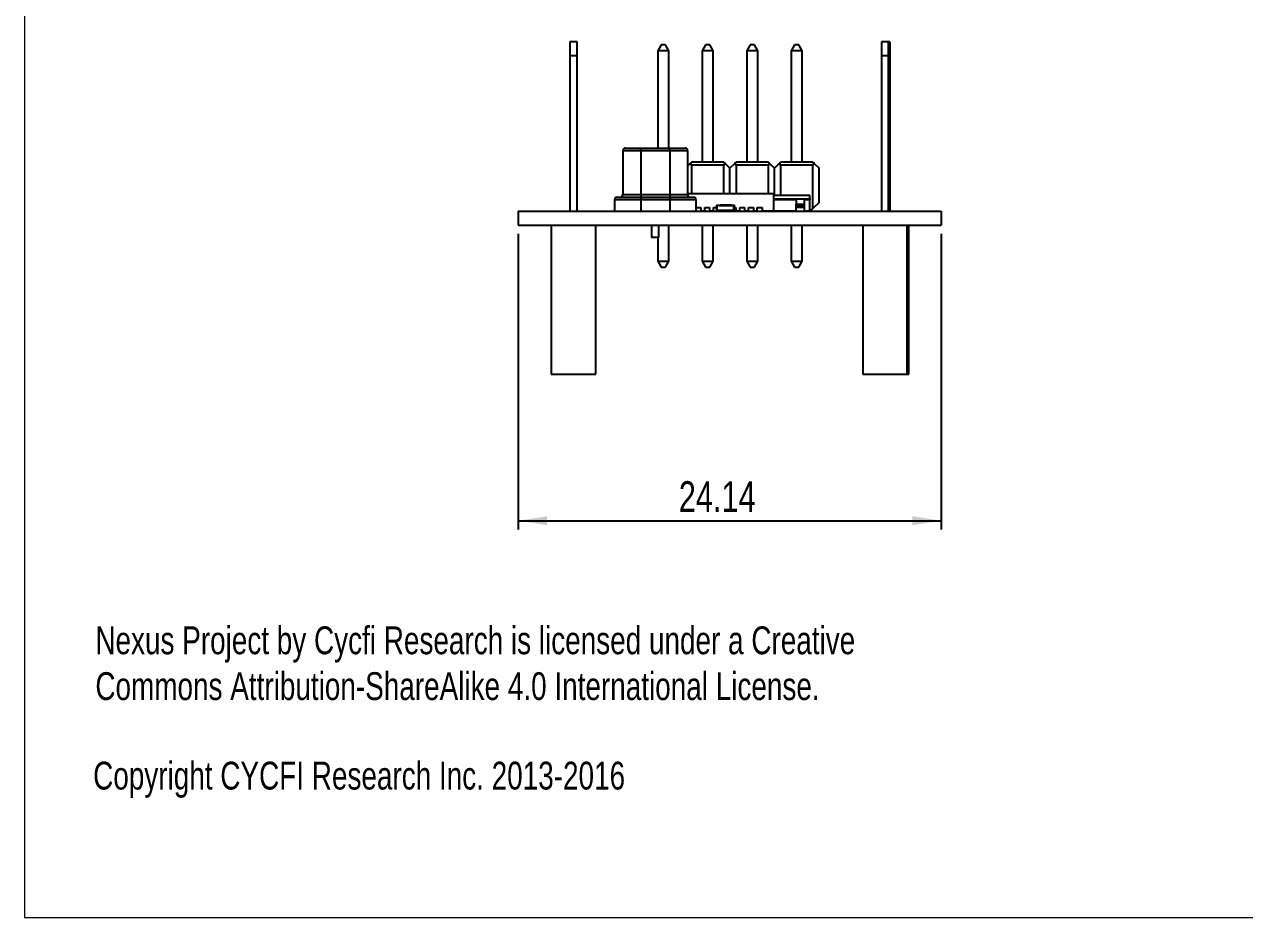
# Model space of a CAD drawing. Header units: millimetres. Extents: x 5 to 292, y 4 to 204.
# Drawn here: x 4.9 to 144.2, y 4.5 to 106.4 of the extents above; entities that cross this region are included whole.
import ezdxf

# ---------------------------------------------------------------- set-up
doc = ezdxf.new("R2010")
doc.units = ezdxf.units.MM
doc.layers.add('LAYER_1', color=179, linetype='Continuous')
doc.styles.add('SLDTEXTSTYLE0', font='TXT', dxfattribs={"width": 0.75})
doc.dimstyles.new('SLDDIMSTYLE0', dxfattribs={"dimtxt": 3.5, "dimasz": 3.302, "dimexe": 0, "dimexo": 0.0625, "dimgap": 0.875, "dimtad": 1, "dimlfac": 0.5, "dimrnd": 1e-09, "dimzin": 12, "dimdsep": 46, "dimtxsty": 'SLDTEXTSTYLE0', "dimsah": 1, "dimcen": 0.09, "dimadec": 0, "dimazin": 3, "dimtfac": 1, "dimtofl": 0, "dimtmove": 0, "dimatfit": 3, "dimfxl": 1, "dimfrac": 2, "dimtolj": 1, "dimtzin": 12, "dimarcsym": 0})

# ---------------------------------------------------------------- blocks, each defined once
blk = doc.blocks.new('SW_NOTE_0')
at = {"layer": 'LAYER_1', "color": 0, "char_height": 3.175, "attachment_point": 1, "style": 'SLDTEXTSTYLE0'}
for s, insert in [('Nexus Project by Cycfi Research is licensed under a Creative', (0, 4.09)), ('Commons Attribution-ShareAlike 4.0 International License.', (0, -1.14))]:
    blk.add_mtext(s, dxfattribs=dict(at, insert=insert))
blk = doc.blocks.new('_D')
at = {"layer": 'LAYER_1'}
for p, q in [((61.27, 82.52), (61.27, 48.78)), ((109.55, 82.52), (109.55, 48.78)), ((61.27, 49.78), (109.55, 49.78))]:
    blk.add_line(p, q, dxfattribs=at)
for points in [[(61.27, 49.78), (64.58, 49.27), (64.58, 50.29)], [(109.55, 49.78), (106.25, 50.29), (106.25, 49.27)]]:
    blk.add_solid(points, dxfattribs=at)
at = {"layer": 'LAYER_1', "insert": (79.6, 54.29), "char_height": 3.5, "attachment_point": 1, "style": 'SLDTEXTSTYLE0'}
blk.add_mtext('24.14', dxfattribs=at)

msp = doc.modelspace()

# ---------------------------------------------------------------- linework, layer by layer
at = {"color": 7, "linetype": 'Continuous', "lineweight": 18}
for p, q in [((4.92, 204.48), (4.92, 4.48)), ((4.92, 4.48), (291.92, 4.48))]:
    msp.add_line(p, q, dxfattribs=at)
at = {"color": 7, "linetype": 'Continuous', "lineweight": 25}
for p, q in [((67.186, 104.437), (67.159, 104.437)), ((67.159, 104.437), (67.159, 102.861)), ((67.986, 104.437), (67.186, 104.437)), ((67.186, 104.437), (67.186, 102.861)), ((67.986, 102.861), (67.986, 104.437)), ((77.575, 104.106), (77.195, 103.426)), ((77.195, 103.426), (77.195, 92.318)), ((78.455, 103.426), (77.195, 103.426)), ((78.075, 104.106), (77.575, 104.106)), ((78.455, 103.426), (78.075, 104.106)), ((78.455, 92.318), (78.455, 103.426)), ((82.655, 104.106), (82.275, 103.426)), ((82.275, 103.426), (82.275, 90.715)), ((83.535, 103.426), (82.275, 103.426)), ((83.155, 104.106), (82.655, 104.106)), ((83.535, 103.426), (83.155, 104.106)), ((83.535, 90.715), (83.535, 103.426)), ((87.735, 104.106), (87.355, 103.426)), ((87.355, 103.426), (87.355, 90.715)), ((88.615, 103.426), (87.355, 103.426)), ((88.235, 104.106), (87.735, 104.106)), ((88.615, 103.426), (88.235, 104.106)), ((88.615, 90.715), (88.615, 103.426)), ((92.815, 104.106), (92.435, 103.426)), ((92.435, 103.426), (92.435, 90.715)), ((93.695, 103.426), (92.435, 103.426)), ((93.315, 104.106), (92.815, 104.106)), ((93.695, 103.426), (93.315, 104.106)), ((93.695, 90.715), (93.695, 103.426)), ((103.542, 104.437), (102.742, 104.437)), ((102.742, 104.437), (102.742, 102.861)), ((103.703, 104.437), (103.542, 104.437)), ((103.542, 102.861), (103.542, 104.437)), ((103.703, 104.437), (103.703, 102.861)), ((67.186, 102.861), (67.159, 102.861)), ((67.159, 102.861), (67.159, 85.118)), ((67.986, 102.861), (67.186, 102.861)), ((67.186, 102.861), (67.186, 85.118)), ((67.986, 85.118), (67.986, 102.861)), ((103.542, 102.861), (102.742, 102.861)), ((102.742, 102.861), (102.742, 85.118)), ((103.703, 102.861), (103.542, 102.861)), ((103.542, 85.118), (103.542, 102.861)), ((103.703, 102.861), (103.703, 85.118)), ((75.264, 92.018), (73.214, 92.018)), ((73.214, 92.018), (73.214, 87.018)), ((73.514, 92.318), (75.264, 92.318)), ((75.264, 92.018), (75.264, 92.318)), ((75.264, 92.318), (78.564, 92.318)), ((78.564, 92.018), (75.264, 92.018)), ((75.264, 92.018), (75.264, 87.018)), ((78.564, 92.018), (78.564, 92.318)), ((78.564, 92.318), (80.314, 92.318)), ((80.614, 92.018), (78.564, 92.018)), ((78.564, 92.018), (78.564, 87.018)), ((80.614, 92.018), (80.614, 87.018)), ((80.614, 90.273), (80.955, 90.614)), ((84.754, 90.715), (81.056, 90.715)), ((84.855, 90.614), (85.445, 90.024)), ((85.445, 90.024), (86.035, 90.614)), ((89.834, 90.715), (86.136, 90.715)), ((89.935, 90.614), (90.525, 90.024)), ((90.525, 90.024), (91.115, 90.614)), ((94.914, 90.715), (91.216, 90.715)), ((95.015, 90.614), (95.605, 90.024)), ((81.056, 90.369), (81.056, 87.138)), ((84.754, 90.369), (81.056, 90.369)), ((84.754, 87.138), (84.754, 90.369)), ((85.445, 87.138), (85.445, 90.024)), ((86.136, 90.369), (86.136, 87.138)), ((89.834, 90.369), (86.136, 90.369)), ((89.834, 87.138), (89.834, 90.369)), ((90.525, 86.929), (90.525, 90.024)), ((91.216, 90.369), (91.216, 86.929)), ((94.914, 90.369), (91.216, 90.369)), ((94.914, 85.404), (94.914, 90.369)), ((95.605, 86.095), (95.605, 90.024)), ((75.264, 86.418), (72.264, 86.418)), ((72.264, 86.418), (72.264, 85.118)), ((72.564, 86.718), (75.264, 86.718)), ((73.214, 87.018), (75.264, 87.018)), ((75.264, 87.018), (78.564, 87.018)), ((75.264, 87.018), (75.264, 86.718)), ((75.264, 86.718), (75.264, 86.418)), ((75.264, 86.718), (78.564, 86.718)), ((78.564, 86.418), (75.264, 86.418)), ((75.264, 86.418), (75.264, 85.118)), ((78.564, 87.018), (78.564, 86.718)), ((78.564, 87.018), (80.614, 87.018)), ((78.564, 86.718), (81.264, 86.718)), ((78.564, 86.718), (78.564, 86.418)), ((81.564, 86.418), (78.564, 86.418)), ((78.564, 86.418), (78.564, 85.118)), ((80.614, 87.138), (90.439, 87.138)), ((81.564, 86.418), (81.564, 85.118)), ((90.439, 85.158), (90.439, 87.138)), ((90.439, 86.929), (94.559, 86.929)), ((93.009, 86.419), (90.439, 86.419)), ((93.009, 86.515), (93.909, 86.515)), ((93.009, 86.515), (93.009, 85.918)), ((93.909, 86.515), (93.909, 85.918)), ((94.559, 86.419), (93.909, 86.419)), ((94.559, 86.529), (94.559, 86.929)), ((94.559, 86.529), (94.559, 86.419)), ((61.274, 85.118), (61.274, 83.518)), ((61.274, 85.118), (109.554, 85.118)), ((81.564, 85.518), (82.119, 85.518)), ((82.119, 85.518), (82.119, 85.118)), ((82.119, 85.158), (82.559, 85.158)), ((82.559, 85.118), (82.559, 85.518)), ((82.559, 85.518), (83.119, 85.518)), ((83.119, 85.518), (83.119, 85.118)), ((83.119, 85.158), (83.559, 85.158)), ((83.559, 85.118), (83.559, 85.518)), ((83.559, 85.518), (83.918, 85.518)), ((83.918, 85.818), (83.918, 85.118)), ((83.918, 85.818), (84.218, 85.818)), ((83.978, 85.178), (83.978, 85.758)), ((84.218, 85.758), (83.978, 85.758)), ((84.418, 85.178), (83.978, 85.178)), ((84.218, 85.818), (84.218, 85.758)), ((84.218, 85.818), (84.318, 85.818)), ((84.218, 85.758), (85.618, 85.758)), ((84.317, 85.838), (85.516, 85.838)), ((84.317, 85.838), (84.317, 85.818)), ((84.317, 85.818), (85.516, 85.818)), ((84.318, 85.816), (85.518, 85.816)), ((84.318, 85.816), (84.318, 85.758)), ((84.418, 85.118), (84.418, 85.178)), ((85.418, 85.178), (84.418, 85.178)), ((84.518, 85.178), (84.518, 85.118)), ((84.544, 85.178), (84.544, 85.118)), ((84.544, 85.158), (84.559, 85.158)), ((84.559, 85.118), (84.559, 85.178)), ((85.119, 85.178), (85.119, 85.118)), ((85.119, 85.158), (85.318, 85.158)), ((85.318, 85.118), (85.318, 85.178)), ((85.418, 85.178), (85.418, 85.118)), ((85.858, 85.178), (85.418, 85.178)), ((85.516, 85.838), (85.516, 85.818)), ((85.516, 85.838), (85.542, 85.838)), ((85.516, 85.818), (85.518, 85.818)), ((85.618, 85.818), (85.518, 85.818)), ((85.518, 85.758), (85.518, 85.816)), ((85.542, 85.838), (85.542, 85.818)), ((85.618, 85.818), (85.918, 85.818)), ((85.618, 85.818), (85.618, 85.758)), ((85.618, 85.758), (85.858, 85.758)), ((85.858, 85.758), (85.858, 85.178)), ((85.918, 85.118), (85.918, 85.818)), ((85.918, 85.818), (85.944, 85.818)), ((85.944, 85.118), (85.944, 85.818)), ((85.944, 85.518), (86.119, 85.518)), ((86.119, 85.518), (86.119, 85.118)), ((86.119, 85.158), (86.559, 85.158)), ((86.559, 85.118), (86.559, 85.518)), ((86.559, 85.518), (87.119, 85.518)), ((87.119, 85.518), (87.119, 85.118)), ((87.119, 85.158), (87.559, 85.158)), ((87.559, 85.518), (88.119, 85.518)), ((87.559, 85.118), (87.559, 85.518)), ((88.119, 85.518), (88.119, 85.118)), ((88.119, 85.158), (88.559, 85.158)), ((88.559, 85.518), (89.119, 85.518)), ((88.559, 85.118), (88.559, 85.518)), ((89.119, 85.518), (89.119, 85.118)), ((89.119, 85.158), (90.439, 85.158)), ((89.209, 85.129), (89.119, 85.129)), ((89.163, 85.118), (89.173, 85.128)), ((89.173, 85.128), (89.173, 85.129)), ((89.209, 85.118), (89.209, 85.158)), ((89.453, 85.128), (89.453, 85.158)), ((89.453, 85.128), (89.459, 85.118)), ((89.459, 85.158), (89.459, 85.118)), ((89.739, 85.158), (89.739, 85.118)), ((90.439, 85.518), (90.459, 85.518)), ((90.459, 85.118), (90.459, 85.518)), ((93.009, 85.129), (90.459, 85.129)), ((91.109, 85.118), (91.109, 85.129)), ((92.009, 85.128), (92.009, 85.118)), ((92.573, 85.128), (92.573, 85.129)), ((92.573, 85.128), (92.573, 85.118)), ((93.009, 85.918), (93.909, 85.918)), ((93.009, 85.718), (93.009, 85.918)), ((93.909, 85.718), (93.009, 85.718)), ((93.009, 85.518), (93.009, 85.718)), ((93.909, 85.518), (93.009, 85.518)), ((93.009, 85.118), (93.009, 85.518)), ((93.909, 85.918), (93.909, 85.718)), ((93.909, 85.718), (93.909, 85.518)), ((93.909, 85.518), (93.909, 85.118)), ((94.559, 85.129), (93.909, 85.129)), ((94.914, 85.404), (94.628, 85.118)), ((95.605, 86.095), (94.914, 85.404)), ((109.554, 85.118), (109.554, 83.518)), ((61.274, 83.518), (109.554, 83.518)), ((65.019, 83.518), (65.019, 66.518)), ((65.046, 83.518), (65.046, 66.518)), ((70.126, 66.518), (70.126, 83.518)), ((76.484, 83.518), (76.484, 82.118)), ((77.344, 82.118), (77.344, 83.518)), ((78.455, 79.395), (78.455, 83.518)), ((82.275, 83.518), (82.275, 79.395)), ((83.535, 79.395), (83.535, 83.518)), ((87.355, 83.518), (87.355, 79.395)), ((88.615, 79.395), (88.615, 83.518)), ((92.435, 83.518), (92.435, 79.395)), ((93.695, 79.395), (93.695, 83.518)), ((100.602, 83.518), (100.602, 66.518)), ((105.682, 66.518), (105.682, 83.518)), ((105.843, 66.518), (105.843, 83.518)), ((77.344, 82.118), (76.484, 82.118)), ((77.195, 82.118), (77.195, 79.395)), ((77.195, 79.395), (78.455, 79.395)), ((77.195, 79.395), (77.575, 78.715)), ((78.075, 78.715), (78.455, 79.395)), ((82.275, 79.395), (83.535, 79.395)), ((82.275, 79.395), (82.655, 78.715)), ((83.155, 78.715), (83.535, 79.395)), ((87.355, 79.395), (88.615, 79.395)), ((87.355, 79.395), (87.735, 78.715)), ((88.235, 78.715), (88.615, 79.395)), ((92.435, 79.395), (93.695, 79.395)), ((92.435, 79.395), (92.815, 78.715)), ((93.315, 78.715), (93.695, 79.395)), ((77.575, 78.715), (78.075, 78.715)), ((82.655, 78.715), (83.155, 78.715)), ((87.735, 78.715), (88.235, 78.715)), ((92.815, 78.715), (93.315, 78.715)), ((65.019, 66.518), (65.046, 66.518)), ((65.046, 66.518), (70.126, 66.518)), ((100.602, 66.518), (105.682, 66.518)), ((105.682, 66.518), (105.843, 66.518))]:
    msp.add_line(p, q, dxfattribs=at)
at = {"color": 8, "linetype": 'Continuous', "lineweight": 25}
for p, q in [((90.439, 86.529), (94.559, 86.529)), ((89.119, 85.128), (89.173, 85.128)), ((89.173, 85.128), (89.209, 85.128)), ((89.453, 85.128), (89.459, 85.128)), ((92.009, 85.128), (92.573, 85.128))]:
    msp.add_line(p, q, dxfattribs=at)
at = {"color": 7, "linetype": 'Continuous', "lineweight": 25, "flags": 128}
for points in [[(80.955, 90.614), (80.998, 90.657), (81.029, 90.689), (81.049, 90.708), (81.056, 90.715)], [(84.754, 90.715), (84.76, 90.708), (84.78, 90.689), (84.812, 90.657), (84.855, 90.614)], [(86.035, 90.614), (86.078, 90.657), (86.109, 90.689), (86.129, 90.708), (86.136, 90.715)], [(89.834, 90.715), (89.84, 90.708), (89.86, 90.689), (89.892, 90.657), (89.935, 90.614)], [(91.115, 90.614), (91.158, 90.657), (91.189, 90.689), (91.209, 90.708), (91.216, 90.715)], [(94.914, 90.715), (94.92, 90.708), (94.94, 90.689), (94.972, 90.657), (95.015, 90.614)]]:
    msp.add_lwpolyline(points, dxfattribs=at)
at = {"color": 7, "linetype": 'Continuous', "lineweight": 25}
for centre, radius, start, end in [((73.514, 92.018), 0.3, 90, 180), ((80.314, 92.018), 0.3, 0, 90), ((80.71, 90.369), 0.345, 360, 45), ((85.099, 90.369), 0.345, 135, 180), ((85.79, 90.369), 0.345, 360, 45), ((90.179, 90.369), 0.345, 135, 180), ((90.87, 90.369), 0.345, 360, 45), ((95.259, 90.369), 0.345, 135, 180), ((72.564, 86.418), 0.3, 90, 180), ((72.914, 87.018), 0.3, 270, 0), ((80.914, 87.018), 0.3, 180, 270), ((81.264, 86.418), 0.3, 0, 90)]:
    msp.add_arc(centre, radius, start, end, dxfattribs=at)
msp.add_open_spline([(94.559, 85.129), (94.559, 85.148), (94.559, 85.186), (94.559, 85.329), (94.559, 85.596), (94.559, 85.973), (94.559, 86.27), (94.559, 86.419)], degree=3, knots=[0, 0, 0, 0, 0.1172519, 0.2351744, 0.3943495, 0.6961832, 1, 1, 1, 1], dxfattribs=at)

# ---------------------------------------------------------------- block references
at = {"layer": 'LAYER_1'}
msp.add_blockref('SW_NOTE_0', (13.019, 33.63), dxfattribs=at)

# ---------------------------------------------------------------- texts
at = {"layer": 'LAYER_1', "insert": (12.766, 22.275), "char_height": 3.175, "attachment_point": 1, "style": 'SLDTEXTSTYLE0'}
msp.add_mtext('Copyright CYCFI Research Inc. 2013-2016', dxfattribs=at)

# ---------------------------------------------------------------- dimensions: what is measured, and where the dimension line sits
at = {"layer": 'LAYER_1'}
dim = msp.add_linear_dim(base=(109.554, 49.779), p1=(61.274, 83.518), p2=(109.554, 83.518), dimstyle='SLDDIMSTYLE0', dxfattribs=at)
dim.commit()
dim.dimension.update_dxf_attribs({"geometry": '_D', "text_midpoint": (85.414, 49.779), "dimtype": 160})

doc.saveas('drawing.dxf')
